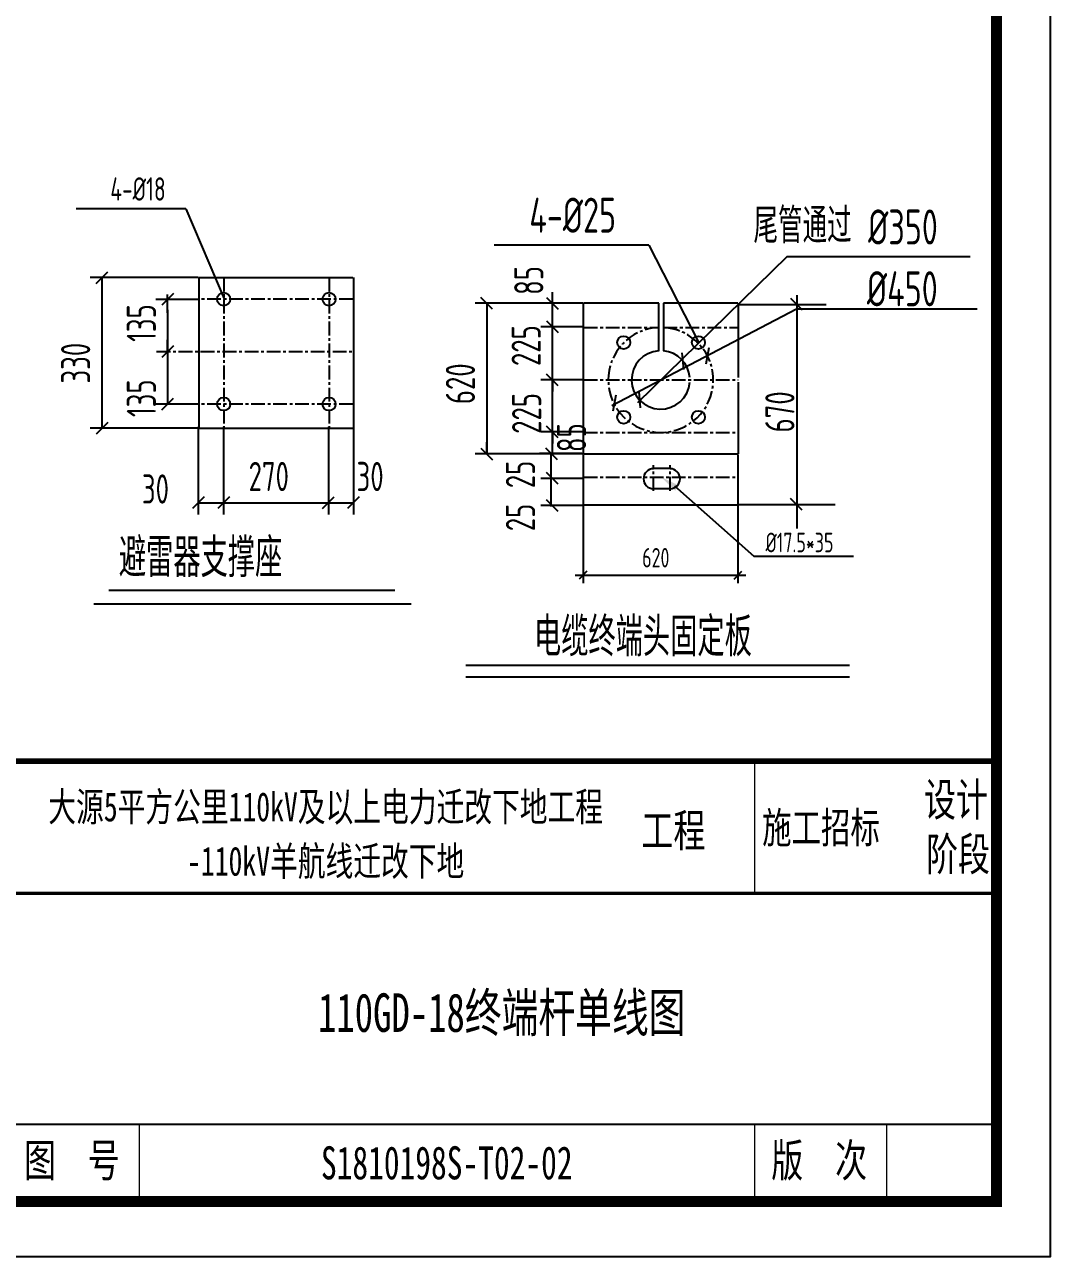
# Model space of a CAD drawing. Header units: inches. Extents: x -4449 to -2355, y -113 to 192.
# Drawn here: x -3380.5 to -3287.3, y -109.9 to 2 of the extents above; entities that cross this region are included whole.
import ezdxf
from ezdxf.enums import TextEntityAlignment as Align

# ---------------------------------------------------------------- set-up
doc = ezdxf.new("R2010")
doc.units = ezdxf.units.IN
doc.header["$MEASUREMENT"] = 0
doc.linetypes.add('CENTER', pattern=[2, 1.25, -0.25, 0.25, -0.25])
for name, color, linetype in [('2', 1, 'CENTER'), ('DIM', 3, 'Continuous'), ('DRAW', 7, 'Continuous'), ('原状电力线', 7, 'Continuous'), ('图框', 7, 'Continuous')]:
    doc.layers.add(name, color=color, linetype=linetype)
doc.styles.get("Standard").update_dxf_attribs({"font": 'tssdeng.shx', "width": 0.7, "bigfont": 'hztxt.shx'})
doc.styles.add('宋体-0.71', font='', dxfattribs={"width": 0.71})
doc.styles.add('宋体B', font='', dxfattribs={"width": 0.7, "height": 3.5})
doc.styles.get('宋体-0.71').set_extended_font_data('SimSun')
doc.styles.get('宋体B').set_extended_font_data('SimSun')

msp = doc.modelspace()

# ---------------------------------------------------------------- linework, layer by layer
at = {"color": 0, "linetype": 'ByBlock'}
for p, q in [((-3373.9813813, -21.5320306), (-3372.9207752, -20.4714246)), ((-3373.9813813, -21.5320306), (-3372.9207752, -20.4714246)), ((-3366.9509439, -22.44813), (-3368.01155, -23.5087361)), ((-3337.9627338, -23.8619801), (-3339.0233398, -22.801374)), ((-3333.0535086, -22.801374), (-3331.9929025, -23.8619801)), ((-3309.7958988, -23.9678681), (-3310.8565049, -22.907262)), ((-3333.0535086, -24.9404477), (-3331.9929025, -26.0010538)), ((-3366.9509439, -27.1956664), (-3368.01155, -28.2562724)), ((-3320.7651238, -27.84361), (-3320.6148968, -29.3359914)), ((-3318.3000159, -27.380049), (-3318.5880273, -28.8520612)), ((-3331.9929025, -30.8279766), (-3333.0535086, -29.7673705)), ((-3368.01155, -33.0193637), (-3366.9509439, -31.9587577)), ((-3326.7456563, -31.6775917), (-3327.0336677, -33.1496039)), ((-3324.6836219, -31.347337), (-3324.5333949, -32.8397184)), ((-3372.9207752, -34.1616628), (-3373.9813813, -35.2222689)), ((-3331.9929025, -35.5564878), (-3333.0535086, -34.4958817)), ((-3339.0233398, -36.4916123), (-3337.9627338, -37.5522184)), ((-3339.0233398, -36.4916123), (-3337.9627338, -37.5522184)), ((-3333.1564291, -36.4558723), (-3332.095823, -37.5164783)), ((-3331.9929025, -39.772994), (-3333.0535086, -38.7123879)), ((-3364.1717904, -40.9305521), (-3365.2323965, -41.9911581)), ((-3361.8740302, -40.9305521), (-3362.9346363, -41.9911581)), ((-3353.3988223, -41.9911581), (-3352.3382162, -40.9305521)), ((-3350.0718876, -40.9305521), (-3351.1324937, -41.9911581)), ((-3331.9929025, -42.240585), (-3333.0535086, -41.179979)), ((-3309.8363761, -42.118612), (-3310.8969822, -41.058006)), ((-3329.3863171, -47.6898786), (-3330.0933878, -48.3969493)), ((-3316.0190101, -48.3969493), (-3315.3119394, -47.6898786))]:
    msp.add_line(p, q, dxfattribs=at)
at = {"color": 0}
for p, q in [((-3322.863953, -27.6517196), (-3322.863953, -23.3316771)), ((-3322.4301511, -23.3316771), (-3322.4301511, -27.6568615))]:
    msp.add_line(p, q, dxfattribs=at)
for centre, radius in [((-3362.3859345, -22.9628781), 0.5963328), ((-3352.8103898, -22.9628781), 0.5963328), ((-3326.0406271, -26.9040985), 0.5948), ((-3319.2534771, -26.9040985), 0.5948), ((-3362.3859345, -32.4890607), 0.5963328), ((-3352.8103898, -32.4890607), 0.5963328), ((-3326.0406271, -33.6912485), 0.5948), ((-3319.2534771, -33.6912485), 0.5948)]:
    msp.add_circle(centre, radius, dxfattribs=at)
at = {"layer": '2', "color": 0}
for p, q in [((-3362.3859345, -21.0017276), (-3362.3859345, -34.6919658)), ((-3352.8103898, -21.0017276), (-3352.8103898, -34.6919658)), ((-3350.6412465, -22.9628781), (-3364.631606, -22.9628781)), ((-3329.6735646, -25.5297665), (-3322.863953, -25.5297665)), ((-3322.4301511, -25.5297665), (-3315.6832051, -25.5297665)), ((-3368.4809978, -27.7259694), (-3350.6412465, -27.7259694)), ((-3329.6735646, -30.2976735), (-3315.6364941, -30.2976735)), ((-3350.6412465, -32.4890607), (-3364.631606, -32.4890607)), ((-3329.6735646, -35.0655805), (-3315.6832051, -35.0655805)), ((-3323.3362016, -40.3644641), (-3323.3362016, -38.048494)), ((-3321.8292955, -40.3644641), (-3321.8292955, -38.048494)), ((-3329.6735646, -39.1371063), (-3315.6832051, -39.1371063))]:
    msp.add_line(p, q, dxfattribs=at)
msp.add_arc((-3322.6783849, -30.2976735), 4.767907, 92.23053017, 87.015634343, dxfattribs=at)
at = {"layer": 'DIM', "color": 0}
for p, q in [((-3367.244, -14.7642887), (-3375.8045725, -14.7642887)), ((-3365.8298586, -14.7642887), (-3367.244, -14.7642887)), ((-3365.8298586, -14.7642887), (-3362.3542644, -22.9426003)), ((-3325.8733907, -18.0517191), (-3337.8040269, -18.0517191)), ((-3323.7521786, -18.0517191), (-3325.8733907, -18.0517191)), ((-3323.7521786, -18.0517191), (-3319.2096668, -26.9257786)), ((-3311.2262935, -19.1220092), (-3324.7761306, -32.3810611)), ((-3294.5779554, -19.1220092), (-3311.2262935, -19.1220092)), ((-3315.6364941, -23.437565), (-3307.6502885, -23.437565)), ((-3310.3262018, -22.6077726), (-3310.3262018, -43.7879291)), ((-3310.354463, -23.8835322), (-3327.1333104, -32.6403314)), ((-3293.9223896, -23.8835322), (-3310.354463, -23.8835322)), ((-3364.7020934, -34.5454962), (-3364.7020934, -42.5214611)), ((-3362.4043333, -34.5454962), (-3362.4043333, -42.5214611)), ((-3352.8685193, -34.5454962), (-3352.8685193, -42.5214611)), ((-3350.6021906, -34.5454962), (-3350.6021906, -42.5214611)), ((-3329.7398525, -37.0661072), (-3329.7398525, -48.7504847)), ((-3315.6654748, -37.0878848), (-3315.6654748, -48.7504847)), ((-3321.8257903, -38.3602542), (-3323.3362016, -38.3602542)), ((-3321.8257903, -40.1831782), (-3323.3362016, -40.1831782)), ((-3321.4170618, -39.9334457), (-3314.2246591, -46.298597)), ((-3364.7020934, -41.4608551), (-3350.6021906, -41.4608551)), ((-3315.6780255, -41.6287864), (-3306.8269305, -41.6287864)), ((-3330.4469232, -48.043414), (-3314.9584041, -48.043414)), ((-3372.8246324, -49.4031142), (-3346.8332884, -49.4031142)), ((-3340.3826289, -56.2126926), (-3305.5335619, -56.2126926))]:
    msp.add_line(p, q, dxfattribs=at)
at = {"layer": 'DRAW', "color": 0}
for p, q in [((-3373.5173661, -21.0017276), (-3374.5116843, -21.0017276)), ((-3364.6978939, -21.0017276), (-3374.5116843, -21.0017276)), ((-3373.4510782, -21.0017276), (-3373.4510782, -34.6919658)), ((-3364.631606, -21.0017276), (-3350.6412465, -21.0017276)), ((-3364.631606, -21.0017276), (-3364.631606, -34.7184753)), ((-3350.6004732, -21.0017276), (-3350.6004732, -34.7184753)), ((-3332.5232056, -27.1761698), (-3332.5232056, -22.3303931)), ((-3364.6978939, -22.9784331), (-3368.541853, -22.9784331)), ((-3367.481247, -24.2058914), (-3367.481247, -22.5461883)), ((-3329.7398525, -23.3316771), (-3339.5536429, -23.3316771)), ((-3338.4525595, -37.0219153), (-3338.4525595, -23.3316771)), ((-3329.7398525, -23.3316771), (-3329.7398525, -37.0270044)), ((-3322.863953, -23.3316771), (-3329.6735646, -23.3316771)), ((-3315.6832051, -23.3316771), (-3322.4301511, -23.3316771)), ((-3315.6364941, -23.3316771), (-3315.6364941, -30.0807726)), ((-3367.481247, -23.9407988), (-3367.481247, -28.7865754)), ((-3329.7398525, -25.4707507), (-3333.5838116, -25.4707507)), ((-3332.5232056, -30.2976735), (-3332.5232056, -25.4518968)), ((-3367.481247, -27.7259694), (-3367.481247, -26.6653633)), ((-3367.481247, -27.7259694), (-3367.481247, -32.5717461)), ((-3332.5232056, -35.541299), (-3332.5232056, -29.2370675)), ((-3329.7398525, -30.2976735), (-3333.5838116, -30.2976735)), ((-3332.5232056, -30.2976735), (-3332.5232056, -31.3582796)), ((-3332.5232056, -37.1493456), (-3332.5232056, -30.8451141)), ((-3315.6364941, -30.5145745), (-3315.6364941, -37.0270044)), ((-3364.6978939, -32.4890607), (-3368.541853, -32.4890607)), ((-3364.6978939, -34.6919658), (-3374.5116843, -34.6919658)), ((-3364.631606, -34.6919658), (-3357.6364263, -34.6919658)), ((-3357.6364263, -34.6919658), (-3350.6412465, -34.6919658)), ((-3329.7398525, -35.0261847), (-3333.5838116, -35.0261847)), ((-3332.5232056, -35.0261847), (-3332.5232056, -36.0867908)), ((-3338.4930368, -37.0219153), (-3338.4930368, -35.9613093)), ((-3329.7398525, -37.0219153), (-3339.5536429, -37.0219153)), ((-3338.5593247, -37.0219153), (-3339.5536429, -37.0219153)), ((-3329.842773, -36.9861753), (-3333.6867321, -36.9861753)), ((-3332.6261261, -41.8130981), (-3332.6261261, -36.9673214)), ((-3329.6735646, -37.0219153), (-3315.6832051, -37.0219153)), ((-3329.7398525, -39.2426909), (-3333.5838116, -39.2426909)), ((-3329.7398525, -41.710282), (-3333.5838116, -41.710282)), ((-3329.6735646, -41.6363105), (-3315.6832051, -41.6363105)), ((-3314.2246591, -46.298597), (-3312.4465698, -46.298597)), ((-3312.4465698, -46.298597), (-3305.1676671, -46.298597)), ((-3374.1996402, -50.6385096), (-3345.3677118, -50.6385096)), ((-3340.3826289, -57.2732986), (-3305.5335619, -57.2732986))]:
    msp.add_line(p, q, dxfattribs=at)
for centre, radius, start, end in [((-3322.6783849, -30.2976735), 2.6524532, 94.011745387, 355.309473596), ((-3322.6783849, -30.2976735), 2.6524532, 4.690526404, 84.630032106), ((-3323.3362016, -39.2775323), 0.9050505, 90, 270), ((-3321.8292955, -39.2775323), 0.9050505, 270, 90)]:
    msp.add_arc(centre, radius, start, end, dxfattribs=at)
msp.add_solid([(-3321.3702971, -40.3711961), (-3321.0319751, -39.8845471), (-3322.6610832, -39.1129056)], dxfattribs=at)
at = {"layer": '原状电力线', "lineweight": 13}
for p, q in [((-3314.1628405, -64.9357254), (-3314.1628405, -76.9357254)), ((-3292.1628405, -64.9357254), (-3292.1628405, -104.9357254)), ((-3370.0796657, -97.9357254), (-3370.0796657, -104.9357254)), ((-3314.1628405, -97.9357254), (-3314.1628405, -104.9357254)), ((-3302.1628405, -97.9357254), (-3302.1628405, -104.9357254))]:
    msp.add_line(p, q, dxfattribs=at)
at = {"layer": '原状电力线'}
for p, q in [((-3472.0796657, -97.9357254), (-3292.1628405, -97.9357254)), ((-3292.1628405, -104.9357254), (-3472.0796657, -104.9357254))]:
    msp.add_line(p, q, dxfattribs=at)
at = {"layer": '原状电力线', "lineweight": 60, "const_width": 0.5}
msp.add_lwpolyline([(-3472.0796657, -104.9357254), (-3472.0796657, -64.9357254), (-3292.0796657, -64.9357254)], dxfattribs=at)
at = {"layer": '原状电力线', "lineweight": 30, "const_width": 0.3}
msp.add_lwpolyline([(-3471.8296657, -76.9357254), (-3292.1628405, -76.9357254)], dxfattribs=at)
at = {"layer": '图框'}
msp.add_lwpolyline([(-3287.2800292, 187.0642746), (-3707.2800292, 187.0642746), (-3707.2800292, -109.9357254), (-3287.2800292, -109.9357254)], close=True, dxfattribs=at)
at = {"layer": '图框', "const_width": 1}
msp.add_lwpolyline([(-3682.1628405, -104.9357254), (-3292.1628405, -104.9357254), (-3292.1628405, 182.0642746), (-3682.1628405, 182.0642746)], close=True, dxfattribs=at)

# ---------------------------------------------------------------- texts
at = {"layer": 'DIM', "color": 0, "width": 0.7}
for s, height, p in [('4-%%c18', 2.12121212, (-3367.6549545, -12.9497286)), ('4-%%C25', 3.18181818, (-3326.7400514, -15.329879)), ('尾管通过', 3.18181818, (-3305.339774, -16.2836223)), ('%%C350', 3.18181818, (-3297.5031188, -16.4001691)), ('%%C450', 3.18181818, (-3297.5116795, -22.0149549))]:
    msp.add_text(s, height=height, dxfattribs=at).set_placement(p, align=Align.MIDDLE_RIGHT)
for s, p in [('85', (-3333.3409208, -22.573907)), ('225', (-3333.5838116, -29.0348821)), ('620', (-3339.5536429, -32.496872)), ('225', (-3333.5372556, -35.1929115)), ('670', (-3310.5302843, -35.0672791)), ('85', (-3329.4587895, -36.8571464)), ('25', (-3334.0984111, -40.1390422)), ('25', (-3334.0984111, -44.0460615))]:
    msp.add_text(s, height=2.65151515, rotation=90, dxfattribs=at).set_placement(p)
for s, height, p in [('270', 2.65151515, (-3360.1222217, -40.400249)), ('30', 2.65151515, (-3350.3130511, -40.400249)), ('30', 2.65151515, (-3369.8168746, -41.5353405)), ('避雷器支撑座', 3.53535354, (-3371.9121866, -48.218569)), ('620', 1.76767677, (-3324.3598606, -47.3363433)), ('电缆终端头固定板', 3.53535354, (-3334.1985778, -55.4093679))]:
    msp.add_text(s, height=height, dxfattribs=at).set_placement(p)
msp.add_text('%%c17.5*35', height=1.7780893, dxfattribs=at).set_placement((-3310.0737286, -45.0691364), align=Align.MIDDLE_CENTER)
at = {"layer": 'DRAW', "color": 0, "width": 0.7}
for s, p in [('135', (-3368.541853, -26.8421422)), ('330', (-3374.5116843, -30.6269831)), ('135', (-3368.541853, -33.6743))]:
    msp.add_text(s, height=2.65151515, rotation=90, dxfattribs=at).set_placement(p)
at = {"layer": '原状电力线'}
for s, height, style, width, p in [('设计', 3, '宋体-0.71', 0.71, (-3298.7629197, -69.9259154)), ('工程', 3, '宋体-0.71', 0.71, (-3324.4365576, -72.7374874)), ('施工招标', 2.8, '宋体B', 0.7, (-3313.4686024, -72.3837938)), ('阶段', 3, '宋体-0.71', 0.71, (-3298.5770825, -74.8829363)), ('图  号', 3, '宋体-0.71', 0.71, (-3380.5378102, -102.7054883)), ('版  次', 3, '宋体-0.71', 0.71, (-3312.6390934, -102.7054883))]:
    msp.add_text(s, height=height, dxfattribs=dict(at, style=style, width=width)).set_placement(p)
at = {"layer": '原状电力线', "style": '宋体B', "width": 0.7}
for s, height, p in [('大源5平方公里110kV及以上电力迁改下地工程', 2.64, (-3353.1233876, -69.0848947)), ('-110kV羊航线迁改下地', 2.64, (-3353.1233876, -74.0259077)), ('110GD-18终端杆单线图', 3.5, (-3337.1212531, -87.7872781)), ('S1810198S-T02-02', 3, (-3342.1212531, -101.4357254))]:
    msp.add_text(s, height=height, dxfattribs=at).set_placement(p, align=Align.MIDDLE_CENTER)

doc.saveas('drawing.dxf')
